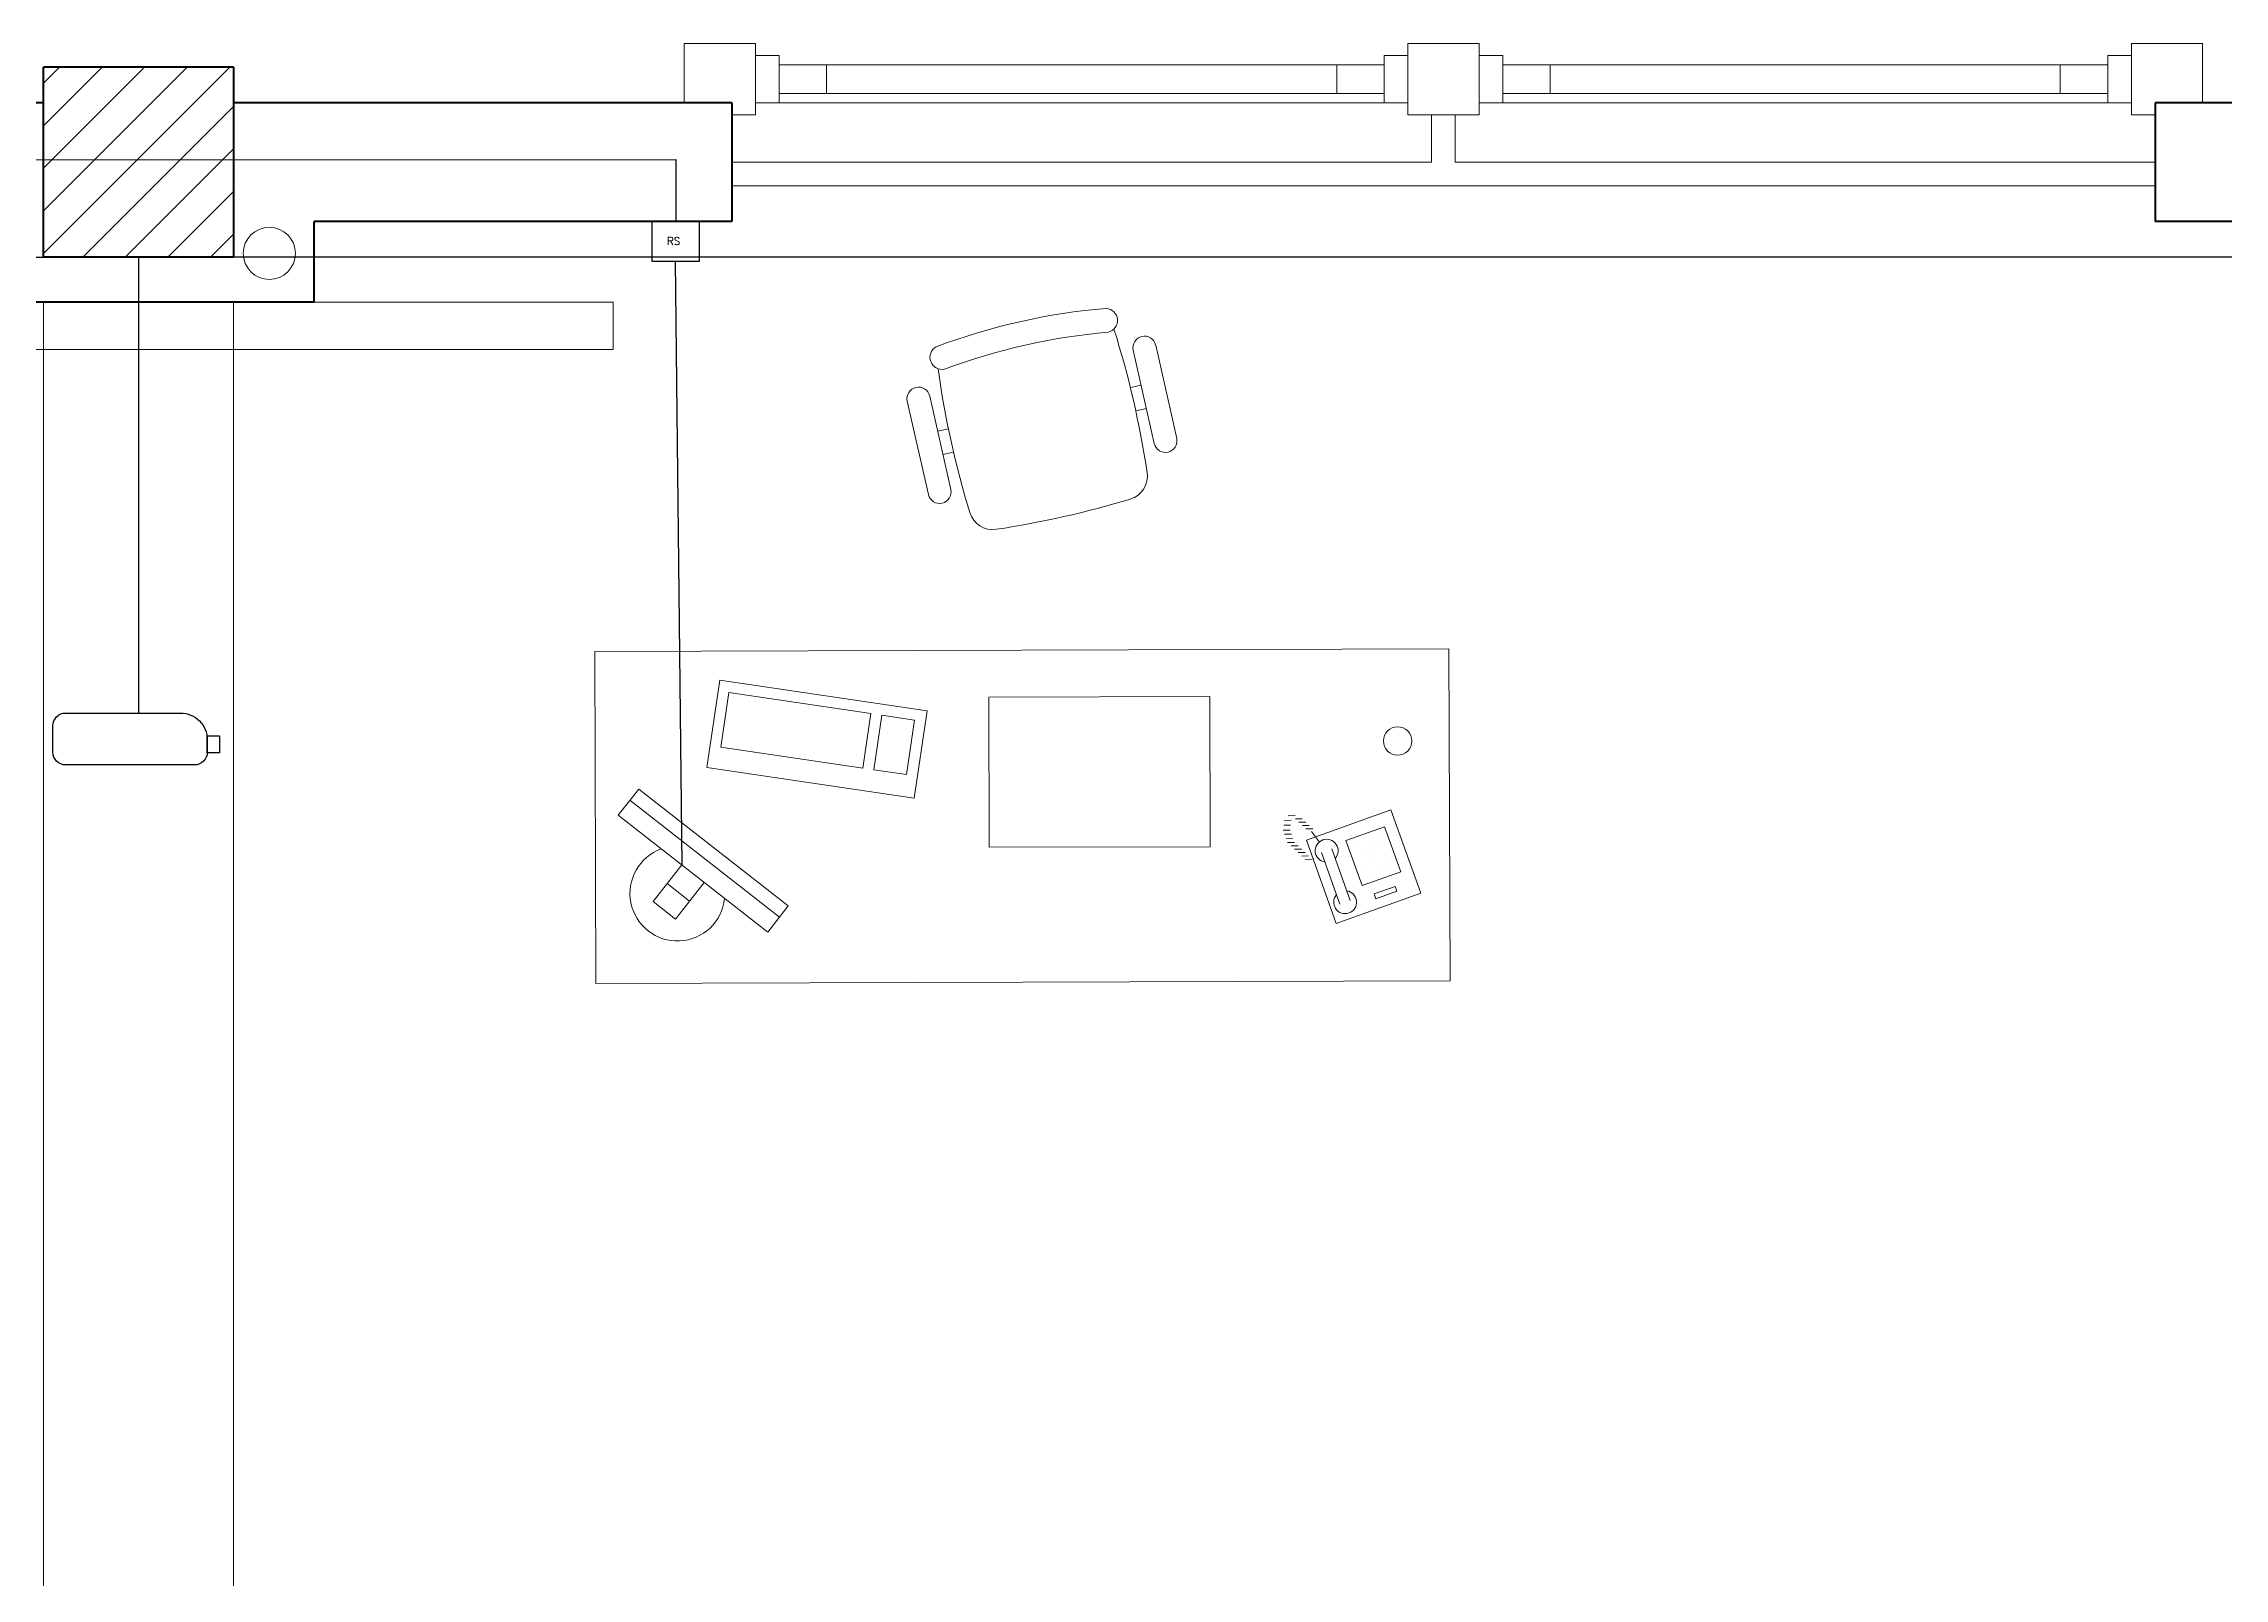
# Model space of a CAD drawing. Extents: x 1009 to 1343, y -172900 to 201.
# Drawn here: x 1231.729 to 1236.324, y 137.959 to 141.194 of the extents above; entities that cross this region are included whole.
import ezdxf

# ---------------------------------------------------------------- set-up
doc = ezdxf.new("R2010")
doc.units = 0
doc.header["$LTSCALE"] = 0.5
doc.layers.get('0').update_dxf_attribs({"linetype": 'CONTINUOUS'})
doc.layers.add('Cableado', color=100, linetype='CONTINUOUS')
doc.layers.add('Electricidad', color=50, linetype='CONTINUOUS')
for name, color, linetype, lineweight in [('Carpintería', 55, 'CONTINUOUS', 20), ('Detalles .05', 243, 'CONTINUOUS', 5), ('Detalles 01', 8, 'CONTINUOUS', 9), ('Equipamiento movil', 33, 'CONTINUOUS', 9), ('Muros corte', 7, 'CONTINUOUS', 40), ('Tratamiento pisos', 251, 'CONTINUOUS', 9), ('Vidrios', 147, 'CONTINUOUS', 13)]:
    doc.layers.add(name, color=color, linetype=linetype, lineweight=lineweight)
doc.styles.add('Texto 5 mm', font='simplex.shx', dxfattribs={"height": 0.5})

# ---------------------------------------------------------------- blocks, each defined once
blk = doc.blocks.new('TELEFONO')
at = {"layer": 'Detalles .05'}
for p, q in [((0.1385, 0.1343), (-0.0978, 0.1343)), ((-0.0978, 0.1343), (-0.0978, -0.0991)), ((0.1385, -0.0991), (0.1385, 0.1343)), ((-0.0713, 0.0892), (-0.0713, -0.0548)), ((-0.0425, 0.0892), (-0.0425, -0.0548)), ((0.108, 0.063), (0, 0.063)), ((0, 0.063), (0, -0.063)), ((0.081, 0.108), (0.0225, 0.108)), ((0.0225, 0.108), (0.0225, 0.0945)), ((0.0225, 0.0945), (0.081, 0.0945)), ((0.081, 0.0945), (0.081, 0.108)), ((0.108, -0.063), (0.108, 0.063)), ((0.027, 0.0405), (0.027, 0.0405)), ((0.027, 0.0135), (0.027, 0.0135)), ((0.054, 0.0405), (0.054, 0.0405)), ((0.054, 0.0135), (0.054, 0.0135)), ((0.081, 0.0405), (0.081, 0.0405)), ((0.081, 0.0135), (0.081, 0.0135)), ((-0.1006, -0.0466), (-0.1179, -0.0524)), ((0.027, -0.0135), (0.027, -0.0135)), ((0.027, -0.0405), (0.027, -0.0405)), ((0.054, -0.0135), (0.054, -0.0135)), ((0.054, -0.0405), (0.054, -0.0405)), ((0.081, -0.0135), (0.081, -0.0135)), ((0.081, -0.0405), (0.081, -0.0405)), ((-0.1294, -0.1042), (-0.1467, -0.11)), ((-0.1236, -0.0927), (-0.1409, -0.0984)), ((-0.1179, -0.0812), (-0.1351, -0.0869)), ((-0.1121, -0.0696), (-0.1294, -0.0754)), ((-0.1063, -0.0581), (-0.1236, -0.0639)), ((-0.0978, -0.0991), (0.1385, -0.0991)), ((-0.0671, -0.0829), (-0.0775, -0.1157)), ((0, -0.063), (0.108, -0.063)), ((-0.1294, -0.1157), (-0.1467, -0.1215)), ((-0.1294, -0.1272), (-0.1467, -0.133)), ((-0.1294, -0.1388), (-0.1467, -0.1445)), ((-0.1236, -0.1503), (-0.1409, -0.156)), ((-0.1179, -0.1618), (-0.1351, -0.1676)), ((-0.1043, -0.17), (-0.1216, -0.1758)), ((-0.0891, -0.156), (-0.1063, -0.1618)), ((-0.0833, -0.1445), (-0.1006, -0.1503)), ((-0.0775, -0.133), (-0.0948, -0.1388)), ((-0.0718, -0.1215), (-0.0891, -0.1272))]:
    blk.add_line(p, q, dxfattribs=at)
for centre, start, end in [((-0.0569, 0.0892), 298.49146, 241.50854), ((-0.0569, -0.0548), 118.49146, 61.50854)]:
    blk.add_arc(centre, 0.0302, start, end, dxfattribs=at)
blk = doc.blocks.new('RECTANG')
for p, q in [((1, 1), (0, 1)), ((0, 1), (0, 0)), ((1, 0), (1, 1)), ((0, 0), (1, 0))]:
    blk.add_line(p, q)
blk = doc.blocks.new('KEYBOARD', base_point=(60, 294))
for p, xscale, yscale, zscale in [((60, 294), 19, 8, 19), ((61, 295), 13, 5, 13), ((75, 295), 3, 5, 3)]:
    blk.add_blockref('RECTANG', p, dxfattribs=dict(xscale=xscale, yscale=yscale, zscale=zscale))
blk = doc.blocks.new('Silla 1')
at = {"layer": 'Equipamiento movil'}
for p, q in [((-0.1131, 0.2664), (0.0295, 0.409)), ((0.0638, 0.3747), (-0.0788, 0.2321)), ((-0.0254, 0.2855), (-0.0091, 0.2693)), ((0.0104, 0.3213), (0.0268, 0.3048)), ((0.2321, -0.0788), (0.3747, 0.0638)), ((0.409, 0.0295), (0.2664, -0.1131)), ((0.3048, 0.0268), (0.3213, 0.0104)), ((0.2693, -0.0091), (0.2855, -0.0254))]:
    blk.add_line(p, q, dxfattribs=at)
for centre, radius, start, end in [((0.0467, 0.3919), 0.0242, 315, 135), ((0.1468, 0.3964), 0.0255, 61.3631, 224.3749), ((-0.6508, -0.6508), 1.3416, 37.131, 52.869), ((1.4058, -1.1273), 1.9881, 130.2245, 139.1817), ((-0.654, -0.654), 1.2956, 37.1584, 52.8416), ((-0.0959, 0.2492), 0.0242, 135, 315), ((-0.0605, 0.1393), 0.0505, 139.1817, 220.8183), ((0.3964, 0.1468), 0.0255, 225.6251, 28.6369), ((1.4058, 1.4058), 1.9881, 220.8183, 229.1817), ((-1.1273, 1.4058), 1.9881, 310.8183, 319.7755), ((0.3919, 0.0467), 0.0242, 315, 135), ((0.2492, -0.0959), 0.0242, 135, 315), ((0.1393, -0.0605), 0.0505, 229.1817, 310.8183)]:
    blk.add_arc(centre, radius, start, end, dxfattribs=at)

msp = doc.modelspace()

# ---------------------------------------------------------------- hatches: boundary and pattern name
at = {"layer": 'Detalles 01'}
h = msp.add_hatch(dxfattribs=at)
h.set_pattern_fill('ANSI31', color=256, scale=0.02, style=0)
h.set_pattern_definition([(45, (50.08303, 12.939285), (-0.0449012806, 0.0449012806), [])])
h.paths.add_polyline_path([(1232.1287, 140.7444), (1232.1287, 141.1444), (1231.7287, 141.1444), (1231.7287, 140.7444)])

# ---------------------------------------------------------------- linework, layer by layer
at = {"layer": 'Cableado'}
for p, q in [((1226.4037, 140.949), (1233.0612, 140.9499)), ((1233.0612, 140.9499), (1233.0612, 140.8197)), ((1233.0593, 140.7352), (1233.0735, 139.4631)), ((1232.0995, 139.7269), (1232.0995, 139.6993))]:
    msp.add_line(p, q, dxfattribs=at)
for points in [[(1233.011, 140.8197), (1233.1105, 140.8197), (1233.1105, 140.7352), (1233.011, 140.7352)], [(1232.0736, 139.735), (1232.0995, 139.735), (1232.0995, 139.6993), (1232.0736, 139.6993)]]:
    msp.add_lwpolyline(points, close=True, dxfattribs=at)
msp.add_lwpolyline([(1231.775, 139.7833), (1232.0171, 139.7833, -0.414214), (1232.0736, 139.7269), (1232.0736, 139.7007, -0.414214), (1232.0468, 139.6739), (1231.775, 139.6739, -0.414214), (1231.7482, 139.7007), (1231.7482, 139.7565, -0.414214)], format="xyb", close=True, dxfattribs=at)
at = {"layer": 'Carpintería'}
for p, q in [((1233.2287, 141.1944), (1233.0787, 141.1944)), ((1233.0787, 141.1944), (1233.0787, 141.0694)), ((1233.2287, 141.1944), (1233.2287, 141.0444)), ((1234.7537, 141.1944), (1234.6037, 141.1944)), ((1234.6037, 141.1944), (1234.6037, 141.0444)), ((1234.7537, 141.1944), (1234.7537, 141.0444)), ((1236.1287, 141.1944), (1236.1287, 141.0444)), ((1236.1287, 141.1944), (1236.2787, 141.1944)), ((1236.2787, 141.1944), (1236.2787, 141.0694)), ((1233.2287, 141.1694), (1233.2787, 141.1694)), ((1233.2787, 141.1694), (1233.2787, 141.0694)), ((1233.2787, 141.1494), (1234.5537, 141.1494)), ((1233.3787, 141.1494), (1233.3787, 141.0894)), ((1234.4537, 141.1494), (1234.4537, 141.0894)), ((1234.6037, 141.1694), (1234.5537, 141.1694)), ((1234.5537, 141.0694), (1234.5537, 141.1694)), ((1234.7537, 141.1694), (1234.8037, 141.1694)), ((1234.8037, 141.1694), (1234.8037, 141.0694)), ((1234.8037, 141.1494), (1236.0787, 141.1494)), ((1234.9037, 141.1494), (1234.9037, 141.0894)), ((1235.9787, 141.1494), (1235.9787, 141.0894)), ((1236.0787, 141.1694), (1236.0787, 141.0694)), ((1236.1287, 141.1694), (1236.0787, 141.1694)), ((1233.2787, 141.0694), (1233.2287, 141.0694)), ((1233.2787, 141.0894), (1234.5537, 141.0894)), ((1234.5537, 141.0694), (1234.6037, 141.0694)), ((1234.8037, 141.0694), (1234.7537, 141.0694)), ((1234.8037, 141.0894), (1236.0787, 141.0894)), ((1236.0787, 141.0694), (1236.1287, 141.0694)), ((1233.2287, 141.0444), (1233.1787, 141.0444)), ((1234.7537, 141.0444), (1234.6037, 141.0444)), ((1236.1287, 141.0444), (1236.1787, 141.0444))]:
    msp.add_line(p, q, dxfattribs=at)
at = {"layer": 'Detalles 01'}
for p, q in [((1234.5537, 141.0694), (1233.2787, 141.0694)), ((1236.0787, 141.0694), (1234.8037, 141.0694)), ((1234.6537, 141.0444), (1234.6537, 140.9444)), ((1234.7037, 141.0444), (1234.7037, 140.9444)), ((1234.6537, 140.9444), (1233.1787, 140.9444)), ((1236.1787, 140.9444), (1234.7037, 140.9444)), ((1236.1787, 140.8944), (1233.1787, 140.8944))]:
    msp.add_line(p, q, dxfattribs=at)
msp.add_circle((1232.2043, 140.7522), 0.055, dxfattribs=at)
at = {"layer": 'Electricidad'}
for p, q in [((1226.2537, 140.7444), (1231.9288, 140.7444)), ((1231.9288, 140.7444), (1231.9288, 139.7833))]:
    msp.add_line(p, q, dxfattribs=at)
at = {"layer": 'Electricidad', "ltscale": 2}
msp.add_line((1236.3713, 140.7444), (1231.9288, 140.7444), dxfattribs=at)
at = {"layer": 'Equipamiento movil'}
for p, q in [((1234.6904, 139.9186), (1232.8904, 139.9129)), ((1232.8904, 139.9129), (1232.8926, 139.2129)), ((1234.6926, 139.2186), (1234.6904, 139.9186)), ((1233.7203, 139.8165), (1234.1862, 139.8179)), ((1233.7213, 139.5002), (1233.7203, 139.8165)), ((1234.1862, 139.8179), (1234.1872, 139.5016)), ((1232.9396, 139.5678), (1232.9827, 139.623)), ((1232.9827, 139.623), (1233.2979, 139.3766)), ((1232.9642, 139.5993), (1233.2794, 139.353)), ((1233.2547, 139.3215), (1232.9396, 139.5678)), ((1234.1872, 139.5016), (1233.7213, 139.5002)), ((1233.0735, 139.4631), (1233.0131, 139.3858)), ((1233.09, 139.3868), (1233.0427, 139.4237)), ((1233.1208, 139.4262), (1233.0603, 139.3488)), ((1233.0131, 139.3858), (1233.0603, 139.3488)), ((1233.2979, 139.3766), (1233.2547, 139.3215)), ((1232.8926, 139.2129), (1234.6926, 139.2186))]:
    msp.add_line(p, q, dxfattribs=at)
msp.add_circle((1234.5822, 139.7244), 0.03, dxfattribs=at)
msp.add_arc((1233.0644, 139.4028), 0.1, 109.8726, 354.1005, dxfattribs=at)
at = {"layer": 'Muros corte'}
for p, q in [((1232.1287, 141.1444), (1231.7287, 141.1444)), ((1231.7287, 140.7444), (1231.7287, 141.1444)), ((1232.1287, 141.1444), (1232.1287, 140.7444)), ((1231.7287, 141.0694), (1230.6287, 141.0694)), ((1233.1787, 141.0694), (1232.1287, 141.0694)), ((1233.1787, 141.0694), (1233.1787, 140.8194)), ((1237.2287, 141.0694), (1236.1787, 141.0694)), ((1236.1787, 141.0694), (1236.1787, 140.8194)), ((1233.1787, 140.8194), (1232.2987, 140.8194)), ((1232.2987, 140.6494), (1232.2987, 140.8194)), ((1237.2287, 140.8194), (1236.1787, 140.8194)), ((1232.1287, 140.7444), (1231.7287, 140.7444)), ((1232.2987, 140.6494), (1231.5587, 140.6494))]:
    msp.add_line(p, q, dxfattribs=at)
at = {"layer": 'Tratamiento pisos'}
for p, q in [((1232.2987, 140.7444), (1237.2287, 140.7444)), ((1231.7287, 136.5444), (1231.7287, 140.6494)), ((1232.1287, 140.6494), (1232.1287, 136.5444))]:
    msp.add_line(p, q, dxfattribs=at)
at = {"layer": 'Vidrios', "color": 7}
for p, q in [((1230.9287, 140.6494), (1232.9287, 140.6494)), ((1232.9287, 140.6494), (1232.9287, 140.5494)), ((1230.9287, 140.5494), (1232.9287, 140.5494))]:
    msp.add_line(p, q, dxfattribs=at)

# ---------------------------------------------------------------- block references
at = {"layer": 'Detalles .05', "xscale": -0.8, "yscale": 0.8, "zscale": 0.8, "rotation": 199.7055526088895}
msp.add_blockref('TELEFONO', (1234.4903, 139.4671), dxfattribs=at)
at = {"layer": 'Equipamiento movil', "xscale": -1, "rotation": 327.7270185689367}
msp.add_blockref('Silla 1', (1233.8788, 140.1973), dxfattribs=at)
at = {"layer": 'Equipamiento movil', "xscale": -0.02326153846132684, "yscale": 0.02326153846151868, "zscale": 0.02326153846153847, "rotation": 171.6028847961625}
msp.add_blockref('KEYBOARD', (1233.1534, 139.8527), dxfattribs=at)

# ---------------------------------------------------------------- texts
at = {"layer": 'Cableado', "insert": (1233.0423, 140.7862), "char_height": 0.01595, "attachment_point": 1, "style": 'Texto 5 mm'}
msp.add_mtext_dynamic_manual_height_columns('RS', width=19.34546, gutter_width=2.5, heights=[0], dxfattribs=at)

doc.saveas('drawing.dxf')
